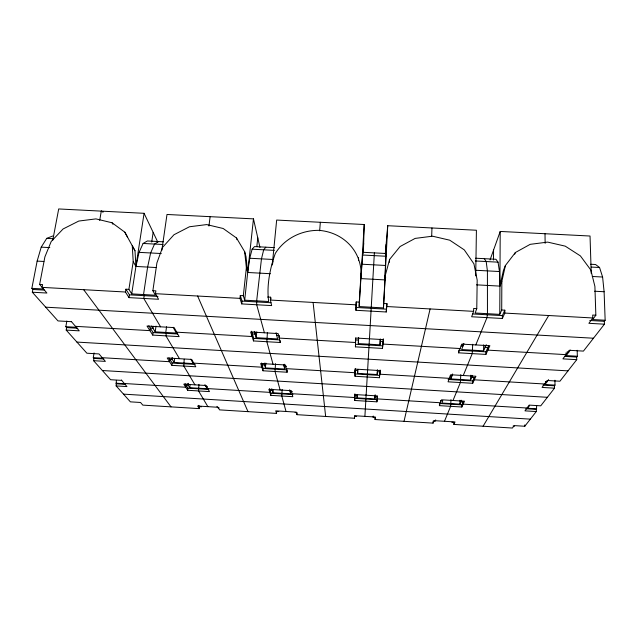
<?xml version="1.0" encoding="UTF-8"?>
<svg xmlns="http://www.w3.org/2000/svg" width="637" height="637" viewBox="0 0 637 637"><rect width="100%" height="100%" fill="white"/><g stroke="black" fill="none" stroke-linecap="round" stroke-linejoin="round"><path stroke-width="0.96" d="M156.407 267.548L135.928 266.441L134.988 250.771L132.273 245.778L133.205 261.616L128.905 289.365L131.708 293.896L155.372 295.218L152.872 290.695L156.909 262.89L162.554 247.379L173.989 234.735L189.46 226.764L206.691 224.582L223.173 228.5L236.51 237.991L244.68 251.726L246.368 267.699L243.326 295.703L244.696 300.186L268.671 301.516C266.481 285.886 269.969 268.265 275.351 253.343C284.739 238.429 301.412 230.18 318.874 230.347C344.346 232.346 363.424 252.69 360.892 278.6L384.915 279.898L385.345 275.168L389.629 259.386L400.1 246.519L415.133 238.405L432.523 236.192L449.738 240.189L464.269 249.863L473.928 263.837L477.185 280.105L476.771 308.634L475.154 313.006L499.766 314.375L501.709 310.02L501.837 281.435L505.412 265.502L515.381 252.523L530.191 244.337L547.653 242.108L565.242 246.153L580.395 255.907L590.833 270.024L594.902 286.435L595.85 315.227L592.689 319.551L605.15 320.244L604.107 291.738L602.602 277.023L599.568 267.508L595.563 264.506L590.658 264.251M476.771 308.634L473.657 308.459L473.609 311.35L471.651 316.764L502.354 318.476L502.362 315.618L504.83 310.187L501.709 310.02M502.354 318.476L504.822 313.086L504.83 310.187M499.766 314.375L500.212 231.446L590.037 236.024L591.224 273.377M493.484 260.007L493.564 250.062M485.139 345.373L485.115 347.364L487.894 347.523L487.862 350.135L566.006 354.642L565.974 352.89M458.608 351.106L458.568 352.826L485.912 354.411L485.935 351.831L488.698 345.748M463.927 343.423L461.666 349.554L483.579 350.82L483.65 344.912M116.364 380.353L116.141 385.918L130.394 401.851L140.554 402.48L142.807 405.124L199.285 408.628L197.629 406.016L218.109 407.282L219.542 409.878L276.522 413.413L275.702 410.849L296.364 412.123L296.961 414.679L354.443 418.246L354.483 415.722L375.328 417.012L375.066 419.528L433.072 423.127L433.972 420.643L455.009 421.941L453.878 424.417L512.403 428.048L514.186 425.604L524.792 426.257L536.274 411.55L536.665 405.857M354.69 400.474L354.777 394.534L377.518 395.911L376.905 401.828L354.69 400.474L354.889 393.857M355.024 376.276L355.127 369.102L380.154 370.583L379.413 377.725L355.024 376.276L355.247 368.544M355.438 346.847L355.557 338.016L383.37 339.617L382.455 348.415L355.438 346.847L355.685 338.104M383.88 303.491L386.962 303.658L386.245 311.987L355.94 310.299L356.202 301.954L359.268 302.129L359.164 306.556L383.458 307.91L385.345 275.168M355.94 310.299L356.202 301.954M471.85 375.32L471.826 377.287L474.318 377.438L474.286 379.819L544.571 384M472.71 344.283L472.232 353.615L463.258 375.504M472.694 383.291L475.911 376.252L450.614 374.755L448.05 381.818L472.694 383.291L472.734 380.934L474.318 377.438M475.72 275.869L476.412 230.236L387.726 225.713L385.289 254.004M450.877 376.977L450.829 378.919L470.576 380.098L470.655 375.233M358.504 260.684L358.551 257.746M460.933 401.812L463.203 401.947L463.155 404.137L527.03 408.022M375.074 396.596L377.327 396.732L377.208 398.905L440.462 402.751L440.517 400.569L442.787 400.705L441.927 403.038L459.898 404.137L459.978 400.227M460.798 374.644L460.368 382.558L453.011 400.49M462.988 344.099L462.948 346.082L461.1 345.979M439.45 404.2L439.411 405.642L461.841 407.011L461.881 404.845L463.203 401.947M453.878 424.417L453.926 422.395L451.84 422.267M375.225 394.988L374.851 398.961L357.054 397.878L357.11 395.505L354.865 395.37L354.729 397.536L292.096 393.722M449.316 378.338L379.779 374.206L379.899 371.841L377.43 371.69L377.16 374.54L357.62 373.378L357.683 370.519L355.223 370.376L355.08 372.733L286.276 368.648M380.472 339.537L379.971 344.832L358.312 343.582L358.432 338.271M450.996 399.686L450.622 406.326L444.483 421.288M363.361 252.849L364.229 224.519L276.665 220.06L272.254 264.976M433.072 423.127L433.128 421.105M431.671 236.566L431.958 227.966M385.664 277.143L384.915 279.898L385.879 253.494L362.883 252.284L360.892 278.6M386.245 311.987L386.962 303.658M377.16 374.54L377.415 369.715M375.066 419.528L375.177 417.522L373.107 417.394L373.234 416.041M376.905 401.828L377.327 396.732M379.971 344.832L380.273 338.98M380.4 339.354L380.297 341.328L383.044 341.488L382.909 344.076L460.121 348.535M385.592 254.338L386.11 244.473M379.413 377.725L380.09 370.017M383.458 307.91L387.726 225.713M382.455 348.415L383.323 338.788M374.373 252.889L369.452 338.812M374.851 398.961L375.058 395.075M366.171 394.542L364.897 416.367M367.605 370.097L366.14 395.219M369.468 338.358L367.629 369.842M363.05 253.152L363.655 243.302M358.512 338.096L358.392 340.07L355.661 339.911L355.494 342.499L279.189 338.096L279.348 336.384M358.312 343.582L358.671 337.737M354.443 418.246L354.57 416.24L356.624 416.367M357.62 373.378L357.851 369.524M357.054 397.878L357.23 394.972M359.268 302.129L361.02 273.862M359.164 306.556L364.229 224.519M319.655 230.801L320.339 222.281M296.961 414.679L297.121 412.688L295.082 412.561M271.76 388.713L272.994 392.758L290.623 393.833L290.791 391.906M287.112 372.223L285.432 364.977L260.668 363.504L262.977 370.782L287.112 372.223L287.247 370.678M284.213 364.221L284.046 366.156L286.491 366.299M282.151 389.446L281.777 396.023L286.029 411.486M264.052 363.512L265.398 367.899L284.731 369.046L284.898 367.127M276.522 413.413L276.697 411.422L278.743 411.55M275.502 363.679L275.041 371.506L280.121 390.003M272.994 392.758L273.265 389.876M280.216 342.491L278.146 333.573L250.66 331.988L253.502 340.938L280.216 342.491L280.368 340.795M270.781 395.354L268.87 389.318L291.396 390.688L292.789 396.692L270.781 395.354L270.98 393.22L269.555 388.681M262.977 370.782L263.208 368.473L261.488 362.994M243.326 295.703L240.292 295.536L239.982 298.371L241.742 303.921L271.657 305.593L270.375 300.059L270.645 297.216L267.612 297.049M267.421 332.498L266.847 341.719L273.042 364.237M264.697 363.066L264.506 364.993L262.07 364.85L261.839 367.191L193.775 363.146M265.398 367.899L265.86 363.106M389.342 262.325L389.629 259.386M276.076 332.641L277.565 338.924L256.162 337.682L256.751 331.885M253.502 340.938L253.765 338.406L251.504 331.224M255.27 332.172L255.071 334.122L252.371 333.963L252.101 336.527L176.696 332.18M256.838 246.583L257.762 237.792M244.696 300.186L253.462 218.873L166.998 214.47L161.846 250.285M241.742 303.921L242.052 301.118L240.292 295.536M199.285 408.628L199.524 406.645L198.696 405.331M198.935 384.398L198.561 390.943L207.861 406.645M188.472 383.323L188.234 385.25L186.028 385.114L185.757 387.256L124.326 383.514M187.676 390.282L183.798 384.159L206.101 385.512L209.469 391.612L187.676 390.282L187.939 388.164L185.049 383.554M208.944 226.047L210.122 216.668M204.939 384.668L207.2 388.753L189.738 387.694L190.105 384.828M272.724 263.296L272.97 261.393M184.189 359.236L183.83 366.068L194.946 384.836M172.571 357.612L172.316 359.531L169.904 359.387L169.593 361.712L102.239 357.707M171.894 365.351L167.228 357.97L191.721 359.427L195.774 366.777L171.894 365.351L172.205 363.058L168.956 357.883M190.813 359.18L193.266 363.608L174.14 362.469L174.642 358.671M166.56 326.709L165.763 332.466L166.289 333.35L165.939 335.866L179.459 358.695M173.129 327.267L176.353 333.071L155.189 331.853L156.009 326.104M128.905 289.365L125.911 289.206L125.473 292.009L129.024 297.622L158.549 299.271L155.46 293.681L155.866 290.862L152.872 290.695M153.238 326.311L152.96 328.246L150.284 328.087L149.918 330.635L75.397 326.335M152.753 335.102L147.012 326.04L174.172 327.601L179.148 336.631L152.753 335.102L153.111 332.586L148.835 325.778M274.348 247.634L254.482 246.591L252.133 249.202L249.728 258.24L247.682 272.477L270.407 273.711M151.71 242.036L153.151 232.354M131.708 293.896L144.081 213.307L58.7 208.952L52.775 240.229M129.024 297.622L129.454 294.851L125.911 289.206M121.643 380.385L110.591 379.716L93.567 360.685L93.942 358.4L93.289 357.668L94.069 352.946M99.691 220.426L101.291 211.126L103.106 211.866M77.818 328.238L66.638 327.593L65.842 326.693L66.853 320.984M93.567 360.685L105.384 361.386L99.006 353.933L86.887 353.216L66.192 330.085L66.638 327.593M52.72 235.993L46.724 238.381L41.214 247.148L37.137 261.098L31.85 288.346L32.845 289.469L32.312 292.216L46.899 293.036L39.629 284.421L44.901 256.862L51.199 241.495L63.095 228.962L78.781 221.055L95.932 218.889L112.064 222.775L124.828 232.179L134.988 250.771M163.295 241.805L147.41 240.969L143.118 243.453L139.057 252.356L135.928 266.441L133.205 261.616M404.017 421.328L430.102 308.937M490.052 259.912L500.212 231.446M439.411 405.642L441.529 399.797L464.508 401.191L461.841 407.011M458.568 352.826L461.729 344.115L489.877 345.732L485.912 354.411M435.7 419.902L435.206 421.232L433.821 421.153M450.829 378.919L452.66 373.951M505.412 265.502L503.461 270.351L499.918 286.109L476.516 284.843M475.791 344.928L486.987 317.616L487.456 313.691L487.416 270.892L486.182 261.536L484.279 258.662M501.837 281.435L499.918 286.109L499.472 271.529L498.046 262.157L495.928 259.275L475.552 258.208M514.688 254.187L515.381 252.523M459.898 404.137L461.634 400.227M470.576 380.098L472.455 375.854M483.579 350.82L486.294 344.705M483.093 426.225L548.696 315.522M595.85 315.227L592.697 315.052L592.792 317.974L588.891 323.309L604.433 324.177L604.33 321.303L605.15 320.244M529.307 405.96L527.619 408.253L536.688 408.811M548.624 379.628L545.025 384.525L555.002 385.114L554.923 380.217M570.298 350.079L566.245 355.589L577.329 356.234L577.178 350.286M536.274 411.55L524.952 410.857L529.156 405.108L540.749 405.817L554.509 388.172L554.477 385.799L555.002 385.114M554.509 388.172L542.063 387.423L547.143 380.472L559.923 381.229L576.74 359.674L576.676 357.07L577.329 356.234M604.433 324.177L583.428 351.106L569.191 350.286L562.925 358.87L576.74 359.674M265.828 247.188L263.686 249.808L261.465 258.869L256.671 300.855L256.687 304.757L264.395 332.777M158.621 241.558L154.528 244.059L150.635 252.969L147.625 267.07L143.532 294.557L144.185 295.672L143.771 298.442L160.58 326.821M46.724 238.381L53.309 238.724M143.118 243.453L163.096 244.512M252.133 249.202L274.292 250.365M362.525 255.015L385.942 256.249M475.313 260.963L498.046 262.157M591.263 267.07L599.568 267.508M41.214 247.148L49.805 247.602M139.057 252.356L161.272 253.534M249.728 258.24L273.209 259.49M361.824 264.204L385.608 265.47M475.377 270.247L499.472 271.529M592.283 276.474L602.602 277.023M37.137 261.098L43.889 261.465M594.632 291.228L604.107 291.738M39.629 284.421L42.591 284.588L42.058 287.375L125.473 292.009M155.46 293.681L239.982 298.371M270.375 300.059L356.019 304.82M386.81 306.532L473.609 311.35M504.822 313.086L592.792 317.974M31.85 288.346L43.539 288.991M32.845 289.469L44.502 290.114M129.454 294.851L157.96 296.436M242.052 301.118L270.988 302.734M356.123 307.472L386.388 309.16M472.654 313.969L502.362 315.618M589.774 320.491L604.33 321.303M45.697 307.177L593.477 338.223M71.424 321.693L57.999 320.921L32.312 292.216M276.721 335.365L279.428 335.524M566.89 352.07L568.753 352.173M65.842 326.693L76.305 327.299M153.111 332.586L177.596 334.003M253.765 338.406L279.492 339.895M355.597 344.291L382.59 345.851M458.624 350.246L485.935 351.831M564.844 356.394L576.676 357.07M66.192 330.085L79.251 330.842L71.272 321.414M76.926 342.085L568.013 370.869M450.208 376.005L451.864 376.109M545.383 381.651L547.064 381.746M93.289 357.668L102.764 358.225M93.942 358.4L103.783 358.981M172.205 363.058L195.137 364.42M263.208 368.473L287.311 369.906M355.167 373.943L379.533 375.392M448.114 379.469L472.734 380.934M542.995 385.114L554.477 385.799M102.366 370.527L547.39 397.305M205.855 386.317L207.328 386.412M272.262 390.354L270.04 390.218L269.833 392.368L207.805 388.594M290.058 391.437L292.279 391.572M115.926 383.203L124.573 383.729M116.467 383.816L125.298 384.35M187.939 388.164L208.729 389.43M270.98 393.22L292.964 394.558M354.825 398.324L377.016 399.678M439.474 403.484L461.881 404.845M525.883 408.739L536.25 409.376M116.141 385.918L126.938 386.579L121.38 379.994M123.49 394.136L530.35 419.138M199.524 406.645L201.547 406.772M219.088 407.855L217.743 407.776L216.97 406.374M513.103 426.057L514.497 426.145M101.291 211.126L103.019 212.01M83.67 289.692L171.003 406.868M151.59 326.033L155.189 331.853M171.385 358.026L174.14 362.469M187.206 383.593L189.738 387.694M112.064 222.775L112.908 224.264M124.828 232.179L127.615 237.306M144.081 213.307L157.713 241.949M197.621 296.022L247.984 411.645M254.235 331.383L256.162 337.682M236.51 237.991L236.988 239.695M246.368 267.699L247.682 272.477L246.009 256.671L244.68 251.726M283.688 364.675L284.731 369.046M289.668 389.804L290.623 393.833M270.645 297.216L271.075 299.072M253.462 218.873L259.952 247.419M313.093 302.432L325.65 416.463M545.009 233.731L545.137 243.358M524.792 424.895L524.792 426.257"/></g></svg>
